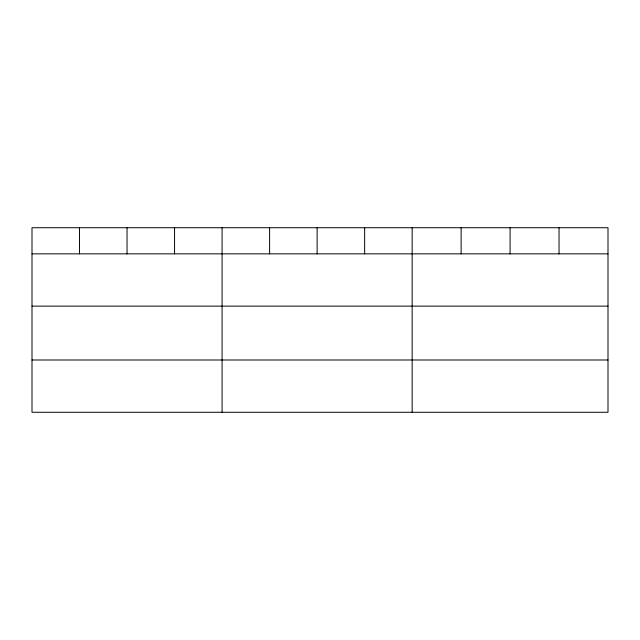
<?xml version="1.0" encoding="UTF-8"?>
<svg xmlns="http://www.w3.org/2000/svg" width="640" height="640" viewBox="0 0 640 640"><rect width="100%" height="100%" fill="white"/><g stroke="black" fill="none" stroke-linecap="round" stroke-linejoin="round"><path stroke-width="0.96" d="M608 306.128L608 227.728L32 227.728L32 412.272L608 412.272L608 306.128L32 306.128M32 253.848L608 253.848M32 359.992L608 359.992M559.04 227.728L559.04 253.848M510.08 227.728L510.08 253.848M461.12 227.728L461.12 253.848M412.16 227.728L412.16 412.272M364.64 227.728L364.64 253.848M317.12 227.728L317.12 253.848M269.6 227.728L269.6 253.848M222.08 227.728L222.08 412.272M174.56 227.728L174.56 253.848M127.04 227.728L127.04 253.848M79.52 227.728L79.52 253.848"/></g></svg>
